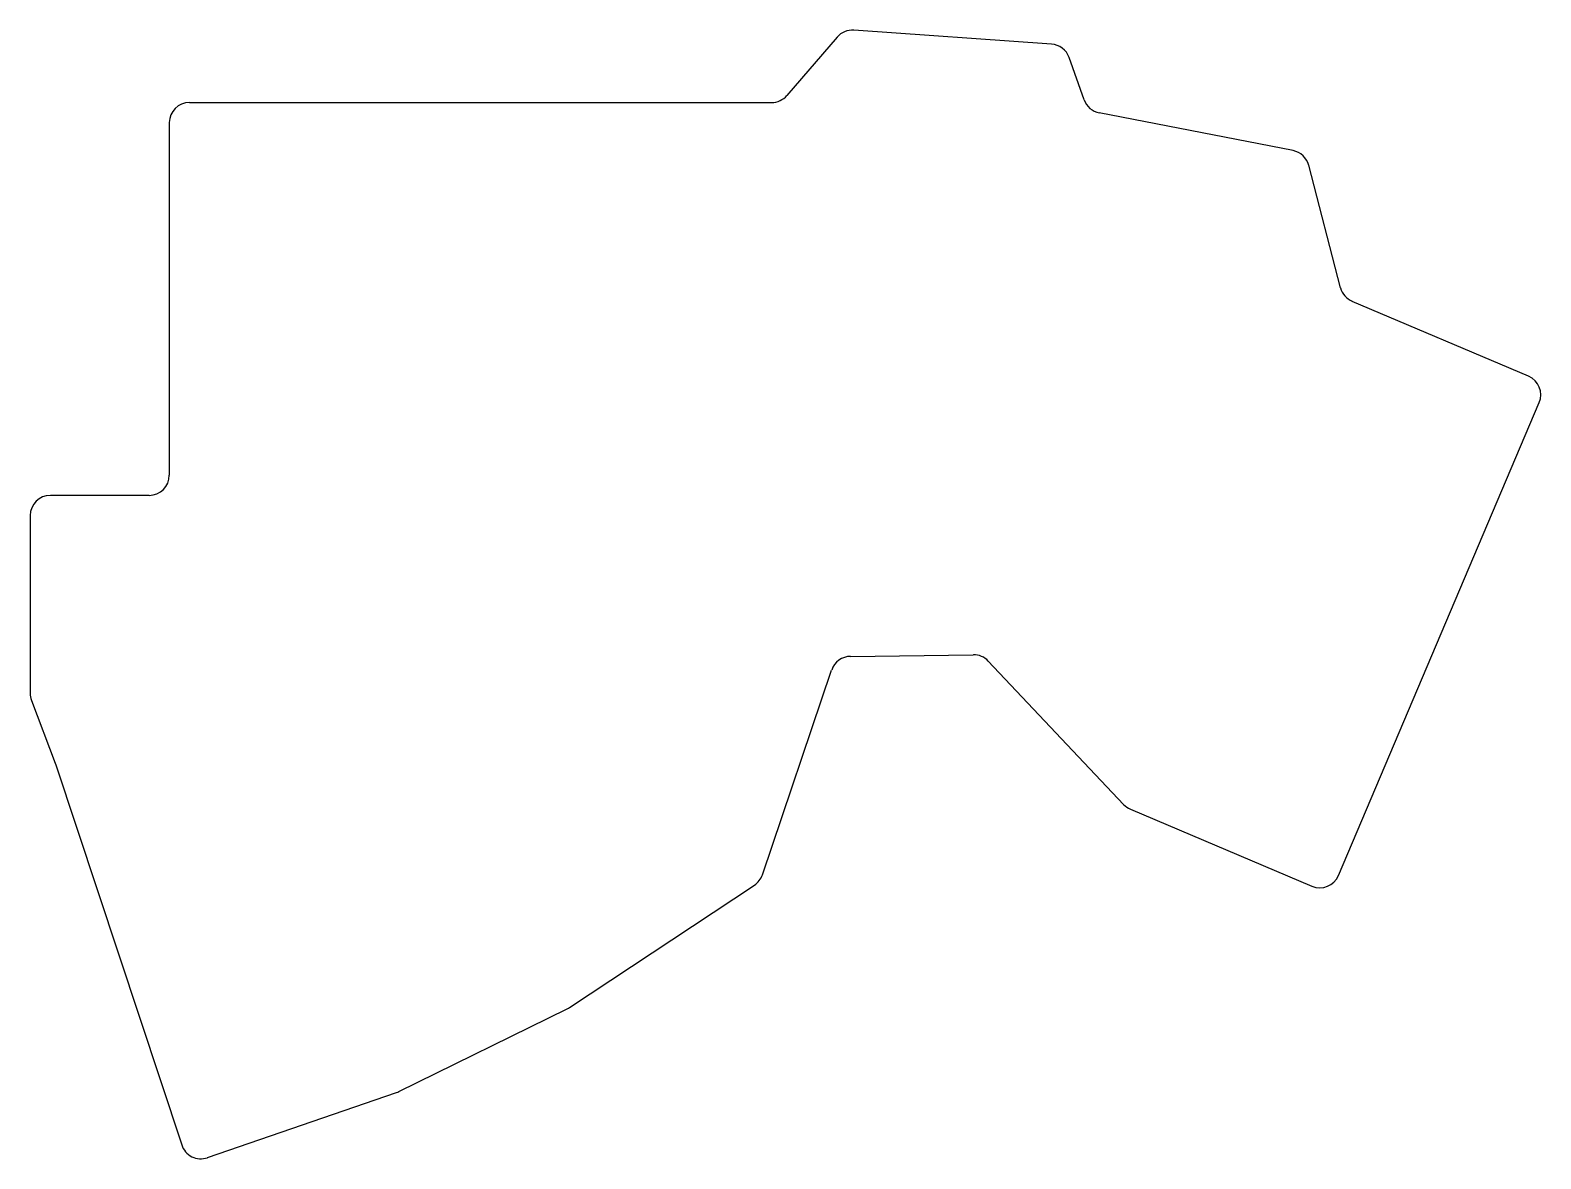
# Model space of a CAD drawing. Header units: millimetres. Extents: x 207 to 357, y -224 to -112.
import ezdxf

# ---------------------------------------------------------------- set-up
doc = ezdxf.new("R2010")
doc.units = ezdxf.units.MM

msp = doc.modelspace()

# ---------------------------------------------------------------- linework, layer by layer
for p, q in [((308.54, -113.69), (288.91, -112.32)), ((287.25, -113.01), (282.28, -118.8)), ((311.77, -119.23), (310.29, -115.02)), ((222.98, -119.49), (280.76, -119.49)), ((332.51, -124.26), (313.28, -120.52)), ((220.98, -121.49), (220.98, -156.49)), ((337.22, -137.89), (334.07, -125.72)), ((355.88, -146.66), (338.38, -139.23)), ((337.01, -196.22), (356.94, -149.28)), ((218.98, -158.49), (209.18, -158.49)), ((207.18, -160.49), (207.18, -178.13)), ((288.59, -174.47), (300.78, -174.31)), ((302.26, -174.93), (315.69, -189.16)), ((279.84, -196.14), (286.72, -175.83)), ((207.31, -178.84), (209.67, -185.07)), ((209.69, -185.15), (222.21, -222.97)), ((316.37, -189.63), (334.39, -197.28)), ((260.7, -209.33), (279.05, -197.17)), ((243.76, -217.67), (260.48, -209.46)), ((224.76, -224.23), (243.53, -217.77))]:
    msp.add_line(p, q)
for centre, start, end in [((288.77, -114.31), 86, 139.3059), ((308.4, -115.69), 19.4263, 86), ((222.98, -121.49), 90, 180), ((280.76, -117.49), 270, 319.3059), ((313.66, -118.56), 199.4263, 259), ((332.13, -126.23), 14.5495, 79), ((339.16, -137.38), 194.5495, 247), ((355.1, -148.5), 337, 67), ((218.98, -156.49), 270, 0), ((209.18, -160.49), 90, 180), ((288.62, -176.47), 90.7834, 161.2753), ((300.81, -176.31), 43.3458, 90.7834), ((209.18, -178.13), 180, 200.7149), ((207.79, -185.78), 18.3163, 20.7149), ((317.15, -187.79), 223.3458, 247), ((277.95, -195.5), 303.5452, 341.2753), ((335.17, -195.44), 247, 337), ((259.6, -207.66), 296.172, 303.5452), ((242.88, -215.88), 289, 296.172), ((224.11, -222.34), 198.3163, 289)]:
    msp.add_arc(centre, 2, start, end)

doc.saveas('drawing.dxf')
